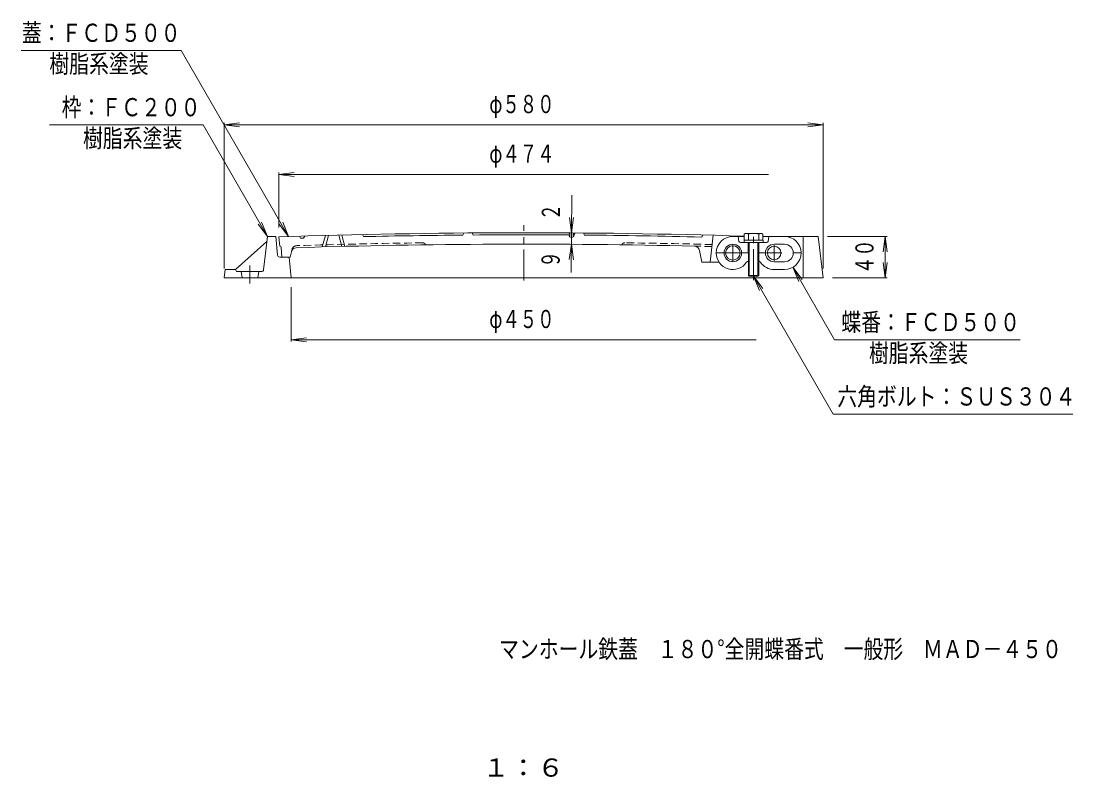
# Model space of a CAD drawing. Units: millimetres, scale not verified. Extents: x -589 to 461, y -801 to 845.
# Drawn here: x -571 to 448, y -801 to -69 of the extents above; entities that cross this region are included whole.
import ezdxf
from ezdxf.enums import TextEntityAlignment as Align

# ---------------------------------------------------------------- set-up
doc = ezdxf.new("R2010")
doc.units = ezdxf.units.MM
doc.header["$LTSCALE"] = 6
doc.header["$PDMODE"] = 32
doc.header["$PDSIZE"] = 4.8
doc.linetypes.add('CHAIN1', pattern=[8, 5, -1, 1, -1])
doc.linetypes.add('DASHED1', pattern=[1.8, 1.2, -0.6])
for name, color, linetype, lineweight in [('0-1_躯体', 2, 'Continuous', 18), ('0-2_仕上', 3, 'Continuous', 18), ('0-3_建具', 4, 'Continuous', 18), ('0-4_その他', 7, 'Continuous', 18), ('0-5_寸法', 7, 'Continuous', 18), ('0-6_ハッチ', 6, 'Continuous', 18), ('0-A', 2, 'Continuous', 18), ('0-B', 4, 'Continuous', 18)]:
    doc.layers.add(name, color=color, linetype=linetype, lineweight=lineweight)
doc.layers.add('F-4_F-4ﾚｲﾔ', color=2, linetype='Continuous')
doc.styles.add('ＭＳ ゴシック', font='')
doc.styles.get('ＭＳ ゴシック').set_extended_font_data('MS Gothic')

msp = doc.modelspace()

# ---------------------------------------------------------------- linework, layer by layer
at = {"layer": '0-1_躯体'}
for p, q in [((-332.788, -282.4), (-363.2, -309.4)), ((-335.992, -309.634), (-332.2, -277.4)), ((-332.2, -277.4), (-324.2, -277.4)), ((-322.38, -295.599), (-324.2, -277.4)), ((200.801, -277.4), (147.185, -277.4)), ((186.3, -317.4), (186.3, -277.4)), ((205.8, -317.4), (200.801, -277.4)), ((-320.39, -297.4), (-311.2, -297.4)), ((-311.2, -297.4), (-309.2, -317.4)), ((-337.978, -311.4), (-362.2, -311.4)), ((205.8, -317.4), (-374.2, -317.4))]:
    msp.add_line(p, q, dxfattribs=at)
at = {"layer": '0-1_躯体', "linetype": 'CHAIN1'}
for p, q in [((150.8, -293.4), (165.8, -293.4)), ((158.3, -285.9), (158.3, -300.9)), ((-349.2, -305.704), (-349.2, -322.933))]:
    msp.add_line(p, q, dxfattribs=at)
at = {"layer": '0-1_躯体', "linetype": 'DASHED1'}
for p, q in [((-356.7, -317.4), (-357.758, -311.4)), ((-341.7, -317.4), (-340.642, -311.4))]:
    msp.add_line(p, q, dxfattribs=at)
at = {"layer": '0-1_躯体'}
msp.add_lwpolyline([(-374.2, -317.4), (-373.2, -309.4), (-363.2, -309.4), (-362.2, -311.4)], dxfattribs=at)
msp.add_circle((158.3, -293.4), 6.5, dxfattribs=at)
for centre, start, end in [((-320.39, -295.4), 185.7108, 270), ((-337.978, -309.4), 270, 353.29024)]:
    msp.add_arc(centre, 2, start, end, dxfattribs=at)
at = {"layer": '0-2_仕上'}
for p, q in [((-142.2, -274.127), (-143.2, -276.135)), ((-134.2, -274.065), (-133.2, -276.058)), ((-34.2, -274.065), (-35.2, -276.058)), ((-26.2, -274.127), (-25.2, -276.135)), ((-321.196, -277.9), (-320.2, -286.9)), ((-301.2, -277.251), (-300.2, -279.221)), ((-296.2, -277.098), (-297.2, -279.129)), ((-276.2, -276.522), (-279.2, -287.609)), ((-273.2, -276.44), (-276.2, -287.526)), ((-263.2, -276.177), (-260.2, -287.104)), ((-260.2, -276.101), (-257.2, -287.029)), ((-240.2, -275.625), (-239.2, -277.604)), ((89.3, -276.038), (88.3, -278.014)), ((99.3, -276.294), (96.3, -302.457)), ((-320.109, -286.9), (-320.2, -286.9)), ((-319.114, -287.805), (-318.2, -297.4)), ((-310.2, -297.4), (-309.048, -292.259)), ((86.065, -290.896), (88.3, -302.457)), ((-318.2, -297.4), (-310.2, -297.4)), ((88.3, -302.457), (105.071, -302.457))]:
    msp.add_line(p, q, dxfattribs=at)
at = {"layer": '0-2_仕上', "linetype": 'CHAIN1'}
for p, q in [((-84.2, -320.169), (-84.2, -266.624)), ((110.3, -293.457), (126.3, -293.457)), ((118.3, -301.457), (118.3, -285.457))]:
    msp.add_line(p, q, dxfattribs=at)
at = {"layer": '0-2_仕上', "linetype": 'DASHED1'}
msp.add_line((-309.048, -292.259), (-308.596, -290.244), dxfattribs=at)
at = {"layer": '0-2_仕上'}
msp.add_circle((118.3, -293.457), 7, dxfattribs=at)
for centre, radius, start, end in [((-84.2, -7273.889), 7000, 88.25127, 91.94025), ((-84.2, -7273.889), 6989, 88.64333, 91.80489), ((-84.2, -7273.889), 6998, 91.7442, 91.76877), ((-84.2, -7273.889), 6998, 90.48306, 91.26917), ((-84.2, -7273.889), 6998, 89.59882, 90.40118), ((-84.2, -7273.889), 6998, 88.58752, 89.51694), ((-320.109, -287.9), 1, 5.44041, 90), ((-304.169, -293.353), 5, 91.7968, 167.36453), ((81.155, -291.846), 5, 10.9451, 88.6432)]:
    msp.add_arc(centre, radius, start, end, dxfattribs=at)
at = {"layer": '0-2_仕上', "linetype": 'DASHED1'}
for centre, radius, start, end in [((-84.2, -7273.889), 6991, 90.80202, 91.80066), ((-182.014, -286.572), 3, 20.25769, 90.78828), ((13.615, -286.572), 3, 89.21172, 159.74231), ((-84.2, -7273.889), 6991, 88.50436, 89.19798), ((-303.717, -291.338), 5, 91.78999, 167.36472), ((-84.2, -7273.889), 6989, 88.50581, 88.64333)]:
    msp.add_arc(centre, radius, start, end, dxfattribs=at)
at = {"layer": '0-3_建具'}
for p, q in [((158.3, -301.957), (168.3, -301.957)), ((158.3, -309.457), (168.3, -309.457))]:
    msp.add_line(p, q, dxfattribs=at)
for centre, radius, start, end in [((118.3, -293.457), 16, 180, 326.45222), ((118.3, -293.457), 8.5, 180, 0), ((158.3, -293.457), 8.5, 180, 270), ((168.3, -293.457), 8.5, 270, 0), ((168.3, -293.457), 16, 270, 0), ((134.135, -303.957), 3, 106.16286, 146.45181), ((142.465, -303.957), 3, 33.54819, 73.83714), ((158.3, -293.457), 16, 213.5479, 270)]:
    msp.add_arc(centre, radius, start, end, dxfattribs=at)
at = {"layer": '0-4_その他'}
for p, q in [((-374.2, -169.4), (-359.328, -167.442)), ((-374.2, -308.4), (-374.2, -167.6)), ((-374.2, -169.4), (205.8, -169.4)), ((-374.2, -169.4), (-359.328, -171.358)), ((205.8, -169.4), (190.928, -167.442)), ((205.8, -169.4), (190.928, -171.358)), ((205.8, -308.4), (205.8, -167.6)), ((-321.2, -217.4), (-306.329, -215.442)), ((-321.2, -268.901), (-321.2, -215.6)), ((-321.2, -217.4), (152.8, -217.4)), ((-321.2, -217.4), (-306.329, -219.358)), ((-38.151, -312.455), (-37.655, -237.504)), ((-37.897, -274.041), (-39.757, -259.157)), ((-37.897, -274.041), (-35.841, -259.183)), ((-37.97, -285.041), (-40.026, -299.899)), ((-37.97, -285.041), (-36.11, -299.925)), ((209.801, -277.4), (267.6, -277.4)), ((265.8, -277.4), (263.842, -292.272)), ((265.8, -317.4), (265.8, -277.4)), ((265.8, -277.4), (267.758, -292.272)), ((265.8, -317.4), (263.842, -302.528)), ((265.8, -317.4), (267.758, -302.528)), ((214.8, -317.4), (267.6, -317.4)), ((-309.2, -326.4), (-309.2, -379.2)), ((-309.2, -377.4), (-294.328, -375.442)), ((-309.2, -377.4), (140.8, -377.4)), ((-309.2, -377.4), (-294.328, -379.358))]:
    msp.add_line(p, q, dxfattribs=at)
msp.add_point((-37.91, -276.041), dxfattribs=at)
at = {"layer": '0-5_寸法'}
for p, q in [((-415.75, -97.4), (-570.81, -97.4)), ((-311.72, -277.586), (-415.75, -97.4)), ((-394.554, -169.4), (-543.313, -169.4)), ((-332.2, -277.4), (-394.554, -169.4)), ((-332.2, -277.4), (-337.94, -263.542)), ((-311.72, -277.586), (-317.46, -263.728)), ((-332.2, -277.4), (-341.331, -265.5)), ((-311.72, -277.586), (-320.851, -265.686)), ((176.3, -307.313), (185.431, -319.214)), ((176.3, -307.313), (182.04, -321.171)), ((138.3, -315.957), (147.432, -327.857)), ((138.3, -315.957), (144.04, -329.815)), ((138.3, -315.957), (215.344, -449.4)), ((215.344, -449.4), (447.571, -449.4))]:
    msp.add_line(p, q, dxfattribs=at)
msp.add_lwpolyline([(176.3, -307.313), (216.765, -377.4), (396.377, -377.4)], dxfattribs=at)
at = {"layer": '0-6_ハッチ'}
for p, q in [((129.1, -283.457), (129.1, -280.957)), ((129.1, -280.957), (129.415, -280.957)), ((147.5, -280.957), (147.185, -280.957)), ((147.5, -283.457), (147.5, -280.957))]:
    msp.add_line(p, q, dxfattribs=at)
at = {"layer": '0-A'}
for p, q in [((145.242, -274.557), (131.358, -274.557)), ((129.415, -275.3), (129.415, -280.957)), ((147.185, -280.957), (129.415, -280.957)), ((133.3, -280.957), (133.3, -275.3)), ((133.3, -315.145), (133.3, -283.457)), ((134.112, -283.457), (134.112, -315.957)), ((142.488, -283.457), (142.488, -315.957)), ((143.3, -280.957), (143.3, -275.3)), ((143.3, -315.145), (143.3, -283.457)), ((147.185, -275.3), (147.185, -280.957)), ((134.112, -315.957), (133.3, -315.145)), ((133.3, -315.145), (143.3, -315.145)), ((142.488, -315.957), (143.3, -315.145)), ((134.112, -315.957), (142.488, -315.957))]:
    msp.add_line(p, q, dxfattribs=at)
at = {"layer": '0-A', "linetype": 'CHAIN1'}
msp.add_line((138.3, -319.864), (138.3, -272.156), dxfattribs=at)
at = {"layer": '0-A'}
for centre, radius, start, end in [((131.358, -277.467), 2.91, 48.12389, 131.8763), ((138.3, -291.747), 17.19, 73.09029, 106.90971), ((145.242, -277.467), 2.91, 48.1237, 131.87611)]:
    msp.add_arc(centre, radius, start, end, dxfattribs=at)
at = {"layer": '0-B'}
for p, q in [((118.3, -277.457), (129.415, -277.457)), ((124.091, -282.204), (123.3, -277.457)), ((151.029, -283.457), (125.571, -283.457)), ((133.05, -283.457), (133.05, -293.457)), ((143.55, -283.457), (143.55, -293.457)), ((147.185, -277.457), (168.3, -277.457)), ((152.509, -282.204), (153.3, -277.457)), ((158.3, -284.957), (168.3, -284.957)), ((102.3, -293.457), (109.8, -293.457)), ((126.8, -293.457), (133.3, -293.457)), ((143.3, -293.457), (149.8, -293.457)), ((176.8, -293.457), (184.3, -293.457))]:
    msp.add_line(p, q, dxfattribs=at)
for centre, radius, start, end in [((118.3, -293.457), 16, 90, 180), ((118.3, -293.457), 8.5, 0, 180), ((125.571, -281.957), 1.5, 189.46155, 270), ((158.3, -293.457), 8.5, 90, 180), ((151.029, -281.957), 1.5, 270, 350.53923), ((168.3, -293.457), 16, 0, 90), ((168.3, -293.457), 8.5, 0, 90)]:
    msp.add_arc(centre, radius, start, end, dxfattribs=at)

# ---------------------------------------------------------------- texts
at = {"layer": '0-4_その他', "color": 3, "style": 'ＭＳ ゴシック', "width": 0.7}
for s, p in [('φ５８０', (-117.5, -163.4)), ('φ４７４', (-117.5, -211.4)), ('φ４５０', (-117.5, -371.4))]:
    msp.add_text(s, height=17.6, dxfattribs=at).set_placement(p, align=Align.BOTTOM_LEFT)
at = {"layer": '0-4_その他', "color": 3, "style": 'ＭＳ ゴシック'}
for s, rotation, width, p in [('２', 89.621, 0.65, (-43.816, -261.819)), ('４０', 90, 0.7, (259.8, -313.9)), ('９', 89.621, 0.65, (-44.119, -307.559))]:
    msp.add_text(s, height=17.6, rotation=rotation, dxfattribs=dict(at, width=width)).set_placement(p, align=Align.BOTTOM_LEFT)
at = {"layer": '0-5_寸法', "color": 6, "style": 'ＭＳ ゴシック', "width": 0.8}
for s, p in [('蓋：ＦＣＤ５００', (-570.019, -94.4)), ('樹脂系塗装', (-543.347, -124.4)), ('枠：ＦＣ２００', (-531.476, -166.4)), ('樹脂系塗装', (-510.815, -196.4)), ('蝶番：ＦＣＤ５００', (223.39, -374.4)), ('樹脂系塗装', (250.062, -404.4)), ('六角ボルト：ＳＵＳ３０４', (219.428, -446.4))]:
    msp.add_text(s, height=17.6, dxfattribs=at).set_placement(p, align=Align.BOTTOM_LEFT)
at = {"layer": 'F-4_F-4ﾚｲﾔ', "color": 6, "style": 'ＭＳ ゴシック', "width": 0.8}
msp.add_text('マンホール鉄蓋\u3000１８０°全開蝶番式\u3000一般形\u3000ＭＡＤ－４５０', height=17.6, dxfattribs=at).set_placement((-108.019, -690.865), align=Align.BOTTOM_LEFT)
at = {"layer": 'F-4_F-4ﾚｲﾔ', "style": 'ＭＳ ゴシック', "width": 1.1}
msp.add_text('１：６', height=17.6, dxfattribs=at).set_placement((-124.2, -805.593), align=Align.BOTTOM_LEFT)

doc.saveas('drawing.dxf')
